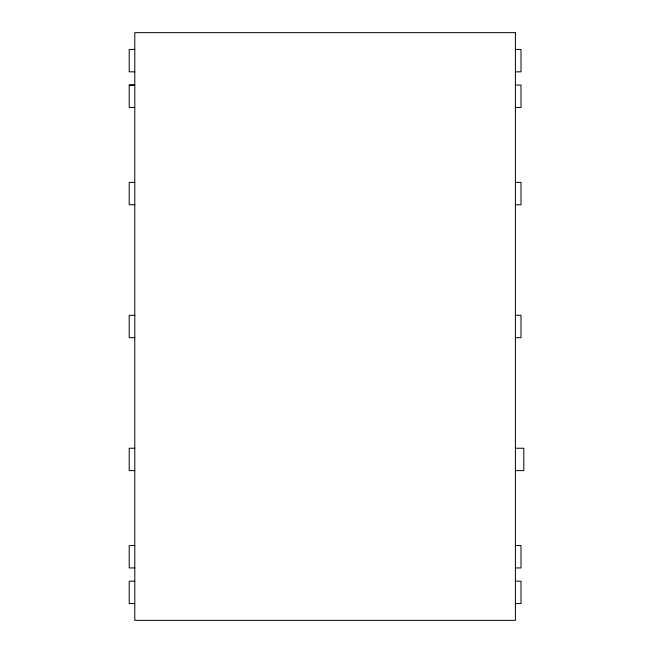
<?xml version="1.0" encoding="UTF-8"?>
<svg xmlns="http://www.w3.org/2000/svg" width="653" height="653" viewBox="0 0 653 653"><rect width="100%" height="100%" fill="white"/><g stroke="black" fill="none" stroke-linecap="round" stroke-linejoin="round"><path stroke-width="0.98" d="M134.796 49.448L129.204 49.448L129.204 71.822L134.796 71.822M515.405 49.44L521.004 49.44L521.004 71.83L515.405 71.83M129.204 85.061L134.796 85.061L129.204 85.094L129.204 107.451L134.796 107.451M515.405 85.061L521.004 85.061L521.004 107.451L515.405 107.451M134.796 182.375L129.204 182.375L129.204 204.764L134.796 204.764M515.405 182.375L521.004 182.375L521.004 204.764L515.405 204.764M134.796 315.309L129.204 315.309L129.204 337.691L134.796 337.691M515.405 315.309L521.004 315.309L521.004 337.691L515.405 337.691M134.796 448.236L129.204 448.236L129.204 470.625L134.796 470.625M515.405 448.236L523.796 448.236L523.796 470.625L515.405 470.625M134.796 545.549L129.204 545.549L129.204 567.939L134.796 567.939M515.405 545.549L521.004 545.549L521.004 567.939L515.405 567.939M134.796 581.17L129.204 581.17L129.204 603.56L134.796 603.56M515.405 581.17L521.004 581.17L521.004 603.56L515.405 603.56M515.405 32.65L134.796 32.65L134.796 620.35L515.405 620.35L515.405 32.65"/></g></svg>
